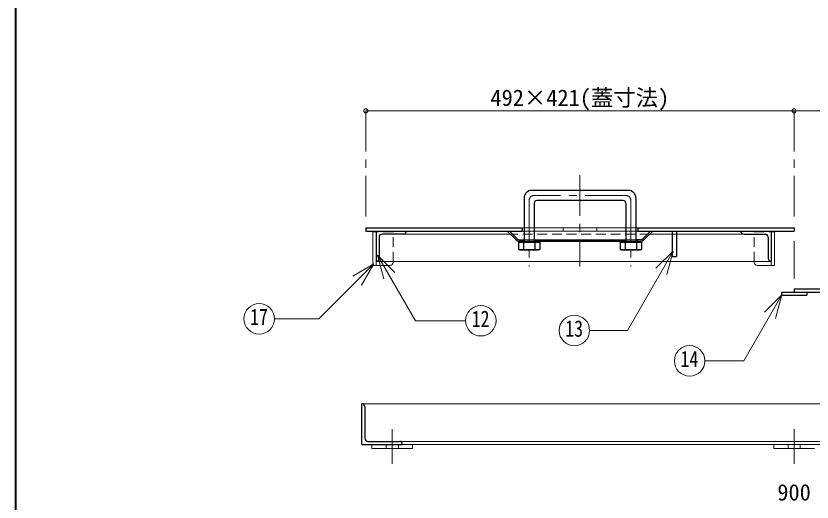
# Model space of a CAD drawing. Units: millimetres at full size, sheet at 1:8; details may follow other scales. Extents: x -1701 to 1539, y -1061 to 1187.
# Drawn here: x -1701 to -918, y -78 to 400 of the extents above; entities that cross this region are included whole.
import ezdxf
from ezdxf.enums import TextEntityAlignment as Align

# ---------------------------------------------------------------- set-up
doc = ezdxf.new("R2010")
doc.units = ezdxf.units.MM
doc.header["$LTSCALE"] = 8
doc.header["$PDMODE"] = 32
doc.header["$PDSIZE"] = 4
doc.linetypes.add('CHAIN1', pattern=[8, 5, -1, 1, -1])
doc.linetypes.add('DASHED1', pattern=[1.8, 1.2, -0.6])
doc.layers.add('0-0_ﾚｲﾔ1', color=4, linetype='Continuous', lineweight=9)
doc.styles.add('ＭＳ ゴシック', font='')
doc.styles.get('ＭＳ ゴシック').set_extended_font_data('MS Gothic')

msp = doc.modelspace()

# ---------------------------------------------------------------- linework, layer by layer
at = {"layer": '0-0_ﾚｲﾔ1', "color": 1, "lineweight": 40}
msp.add_line((-1700.972, -1060.763), (-1700.972, 1187.237), dxfattribs=at)
at = {"layer": '0-0_ﾚｲﾔ1'}
for p, q in [((-1356.972, 306.237), (-935.972, 306.237)), ((-514.972, 306.237), (-935.972, 306.237)), ((-1163.056, 191.237), (-1129.889, 191.237)), ((-1163.056, 188.037), (-1129.889, 188.037)), ((-1214.972, 185.037), (-1319.972, 185.037)), ((-1055.972, 185.037), (-1077.972, 185.037)), ((-985.472, 185.037), (-1051.472, 185.037)), ((-1346.972, 158.037), (-958.472, 158.037)), ((-1330.172, 157.237), (-1330.172, 158.037)), ((-975.272, 157.237), (-975.272, 158.037)), ((-1333.172, 154.237), (-1346.972, 154.237)), ((-972.272, 154.237), (-958.472, 154.237)), ((-1350.972, -25.763), (-1350.972, -21.763)), ((-1310.972, -25.763), (-1310.972, -21.763)), ((-955.972, -25.763), (-955.972, -21.763)), ((-1350.972, -25.763), (-1310.972, -25.763)), ((-955.972, -25.763), (-915.972, -25.763))]:
    msp.add_line(p, q, dxfattribs=at)
at = {"layer": '0-0_ﾚｲﾔ1', "linetype": 'CHAIN1'}
for p, q in [((-1356.972, 306.237), (-1356.972, 201.237)), ((-935.972, 306.237), (-935.972, 201.237)), ((-1146.472, 243.037), (-1146.472, 153.037)), ((-1101.472, 223.037), (-1191.472, 223.037)), ((-1196.472, 218.037), (-1196.472, 153.037)), ((-1096.472, 218.037), (-1096.472, 153.037)), ((-935.972, 178.037), (-935.972, 141.237)), ((-1330.972, -40.763), (-1330.972, -6.763)), ((-935.972, -40.763), (-935.972, -6.763))]:
    msp.add_line(p, q, dxfattribs=at)
at = {"layer": '0-0_ﾚｲﾔ1', "color": 5, "lineweight": 25}
for p, q in [((-1098.972, 228.037), (-1193.972, 228.037)), ((-1201.472, 220.537), (-1201.472, 177.537)), ((-1091.472, 220.537), (-1091.472, 177.537)), ((-1191.472, 215.537), (-1191.472, 177.537)), ((-1103.972, 218.037), (-1188.972, 218.037)), ((-1101.472, 215.537), (-1101.472, 177.537)), ((-1356.972, 191.237), (-1356.972, 188.037)), ((-1356.972, 188.037), (-1203.472, 188.037)), ((-1346.972, 188.037), (-1346.972, 158.037)), ((-1208.851, 178.915), (-1217.972, 188.037)), ((-1208.23, 180.415), (-1215.851, 188.037)), ((-1089.472, 191.237), (-935.972, 191.237)), ((-1084.715, 180.415), (-1077.094, 188.037)), ((-1084.094, 178.915), (-1074.972, 188.037)), ((-1055.972, 188.037), (-1055.972, 163.037)), ((-1051.472, 188.037), (-1051.472, 163.037)), ((-958.472, 188.037), (-958.472, 158.037)), ((-935.972, 191.237), (-935.972, 188.037)), ((-1343.972, 182.037), (-1343.972, 161.037)), ((-1319.972, 185.037), (-1340.972, 185.037)), ((-985.472, 185.037), (-964.472, 185.037)), ((-961.472, 182.037), (-961.472, 161.037)), ((-1206.972, 177.037), (-1205.472, 177.537)), ((-1206.972, 177.037), (-1185.972, 177.037)), ((-1206.972, 177.037), (-1206.972, 170.037)), ((-1206.73, 178.037), (-1202.472, 178.037)), ((-1205.472, 177.537), (-1187.472, 177.537)), ((-1201.972, 177.037), (-1201.972, 170.037)), ((-1190.972, 177.037), (-1190.972, 170.037)), ((-1190.472, 179.537), (-1102.472, 179.537)), ((-1106.972, 177.037), (-1105.472, 177.537)), ((-1106.972, 177.037), (-1085.972, 177.037)), ((-1105.472, 177.537), (-1087.472, 177.537)), ((-1102.472, 179.537), (-1102.472, 178.037)), ((-1101.972, 177.037), (-1101.972, 170.037)), ((-1096.472, 177.537), (-1090.972, 177.037)), ((-1090.972, 177.037), (-1087.472, 177.537)), ((-1206.972, 170.037), (-1185.972, 170.037)), ((-1206.972, 170.037), (-1205.472, 169.537)), ((-1205.472, 169.537), (-1201.972, 170.037)), ((-1205.472, 169.537), (-1187.472, 169.537)), ((-1201.972, 170.037), (-1196.472, 169.537)), ((-1196.472, 169.537), (-1190.972, 170.037)), ((-1190.972, 170.037), (-1187.472, 169.537)), ((-1106.972, 170.037), (-1085.972, 170.037)), ((-1105.472, 169.537), (-1087.472, 169.537)), ((-1085.972, 170.037), (-1087.472, 169.537)), ((-1055.972, 163.037), (-1051.472, 163.037)), ((-948.472, 128.037), (-948.472, 124.837)), ((-948.472, 128.037), (-782.472, 128.037)), ((-935.972, 131.237), (-935.972, 128.037)), ((-935.972, 131.237), (-782.472, 131.237)), ((-923.472, 128.037), (-923.472, 124.837)), ((-948.472, 124.837), (-923.472, 124.837)), ((-1360.972, -21.763), (-1360.972, 18.237)), ((-1357.972, 15.237), (-1357.972, -15.763)), ((-1360.972, -21.763), (-1320.972, -21.763)), ((-1354.972, -18.763), (-1323.972, -18.763))]:
    msp.add_line(p, q, dxfattribs=at)
at = {"layer": '0-0_ﾚｲﾔ1', "color": 7, "lineweight": 18}
for p, q in [((-1201.472, 191.237), (-1203.472, 191.237)), ((-1203.472, 188.037), (-1201.472, 188.037)), ((-1163.056, 191.237), (-1191.472, 191.237)), ((-1191.472, 188.037), (-1163.056, 188.037)), ((-1163.056, 191.237), (-1163.056, 188.037)), ((-1129.889, 191.237), (-1129.889, 188.037)), ((-1101.472, 191.237), (-1129.889, 191.237)), ((-1129.889, 188.037), (-1101.472, 188.037)), ((-1089.472, 191.237), (-1091.472, 191.237)), ((-1091.472, 188.037), (-1089.472, 188.037)), ((-1350.172, 187.237), (-1346.972, 187.237)), ((-1350.172, 187.237), (-1350.172, 154.237)), ((-955.272, 187.237), (-958.472, 187.237)), ((-955.272, 187.237), (-955.272, 154.237)), ((-1202.472, 179.537), (-1201.472, 179.537)), ((-1202.472, 178.037), (-1201.472, 178.037)), ((-1191.472, 179.537), (-1190.472, 179.537)), ((-1191.472, 178.037), (-1190.472, 178.037)), ((-1102.472, 179.537), (-1101.472, 179.537)), ((-1102.472, 178.037), (-1101.472, 178.037)), ((-1091.472, 179.537), (-1090.472, 179.537)), ((-1091.472, 178.037), (-1090.472, 178.037)), ((-1054.793, 168.389), (-1099.889, 90.28)), ((-1054.793, 168.389), (-1071.764, 151.418)), ((-1054.793, 168.389), (-1061.005, 145.207)), ((-1346.972, 158.037), (-1346.972, 154.237)), ((-1345.403, 164.346), (-1339.192, 141.164)), ((-1345.403, 164.346), (-1328.433, 147.376)), ((-1345.403, 164.346), (-1308.17, 99.857)), ((-958.472, 158.037), (-958.472, 154.237)), ((-1349.109, 155.667), (-1403.057, 101.719)), ((-1349.109, 155.667), (-1369.894, 143.667)), ((-1349.109, 155.667), (-1361.109, 134.882)), ((-1350.172, 154.237), (-1346.972, 154.237)), ((-955.272, 154.237), (-958.472, 154.237)), ((-947.995, 125.351), (-985.522, 60.353)), ((-947.995, 125.351), (-964.966, 108.381)), ((-947.995, 125.351), (-954.207, 102.169)), ((-1446.811, 101.719), (-1403.057, 101.719)), ((-1258.942, 99.857), (-1308.17, 99.857)), ((-1137.015, 90.28), (-1099.889, 90.28)), ((-1023.686, 60.353), (-985.522, 60.353)), ((-510.972, 18.237), (-1360.972, 18.237)), ((-1323.972, -18.763), (-547.972, -18.763)), ((-1320.972, -21.763), (-550.972, -21.763))]:
    msp.add_line(p, q, dxfattribs=at)
at = {"layer": '0-0_ﾚｲﾔ1', "linetype": 'DASHED1'}
for p, q in [((-1201.472, 191.237), (-1191.472, 191.237)), ((-1201.472, 188.037), (-1191.472, 188.037)), ((-1101.472, 191.237), (-1091.472, 191.237)), ((-1101.472, 188.037), (-1091.472, 188.037)), ((-1330.172, 187.237), (-1346.972, 187.237)), ((-1330.172, 158.037), (-1330.172, 187.237)), ((-1077.972, 185.037), (-1214.972, 185.037)), ((-1055.972, 185.037), (-1051.472, 185.037)), ((-975.272, 187.237), (-958.472, 187.237)), ((-975.272, 158.037), (-975.272, 187.237)), ((-1201.472, 179.537), (-1191.472, 179.537)), ((-1201.472, 178.037), (-1191.472, 178.037)), ((-1101.472, 179.537), (-1091.472, 179.537)), ((-1101.472, 178.037), (-1091.472, 178.037)), ((-1336.972, -25.763), (-1336.972, -21.763)), ((-1324.972, -25.763), (-1324.972, -21.763)), ((-941.972, -25.763), (-941.972, -21.763)), ((-929.972, -25.763), (-929.972, -21.763))]:
    msp.add_line(p, q, dxfattribs=at)
at = {"layer": '0-0_ﾚｲﾔ1', "color": 5, "lineweight": 25}
for points in [[(-1356.972, 191.237), (-1203.472, 191.237), (-1203.472, 188.037)], [(-1089.472, 191.237), (-1089.472, 188.037), (-935.972, 188.037)], [(-1206.109, 179.537), (-1202.472, 179.537), (-1202.472, 178.037)], [(-1205.472, 177.537), (-1201.972, 177.037), (-1196.472, 177.537)], [(-1196.472, 177.537), (-1190.972, 177.037), (-1187.472, 177.537)], [(-1190.472, 179.537), (-1190.472, 178.037), (-1102.472, 178.037)], [(-1187.472, 177.537), (-1185.972, 177.037), (-1185.972, 170.037), (-1187.472, 169.537)], [(-1106.972, 177.037), (-1106.972, 170.037), (-1105.472, 169.537), (-1101.972, 170.037)], [(-1105.472, 177.537), (-1101.972, 177.037), (-1096.472, 177.537)], [(-1090.972, 177.037), (-1090.972, 170.037), (-1087.472, 169.537)], [(-1086.836, 179.537), (-1090.472, 179.537), (-1090.472, 178.037), (-1086.215, 178.037)], [(-1087.472, 177.537), (-1085.972, 177.037), (-1085.972, 170.037)], [(-1101.972, 170.037), (-1096.472, 169.537), (-1090.972, 170.037)]]:
    msp.add_lwpolyline(points, dxfattribs=at)
at = {"layer": '0-0_ﾚｲﾔ1', "color": 7, "lineweight": 18}
for centre in [(-1461.811, 101.719), (-1243.942, 99.857), (-1152.015, 90.28), (-1038.686, 60.353)]:
    msp.add_circle(centre, 15, dxfattribs=at)
at = {"layer": '0-0_ﾚｲﾔ1', "color": 5, "lineweight": 25}
for centre, radius, start, end in [((-1193.972, 220.537), 7.5, 90, 180), ((-1098.972, 220.537), 7.5, 0, 90), ((-1188.972, 215.537), 2.5, 90, 180), ((-1103.972, 215.537), 2.5, 0, 90), ((-1319.972, 188.037), 3, 270, 0), ((-985.472, 188.037), 3, 180, 270), ((-1340.972, 182.037), 3, 90, 180), ((-1206.109, 182.537), 3, 225, 270), ((-1086.836, 182.537), 3, 270, 315), ((-964.472, 182.037), 3, 0, 90), ((-1206.73, 181.037), 3, 225, 270), ((-1086.215, 181.037), 3, 270, 315), ((-1346.972, 161.037), 3, 270, 0), ((-958.472, 161.037), 3, 180, 270), ((-1360.972, 15.237), 3, 0, 90), ((-1354.972, -15.763), 3, 180, 270), ((-1323.972, -21.763), 3, 0, 90)]:
    msp.add_arc(centre, radius, start, end, dxfattribs=at)
at = {"layer": '0-0_ﾚｲﾔ1', "linetype": 'CHAIN1'}
for centre, start, end in [((-1191.472, 218.037), 90, 180), ((-1101.472, 218.037), 0, 90)]:
    msp.add_arc(centre, 5, start, end, dxfattribs=at)
at = {"layer": '0-0_ﾚｲﾔ1'}
for centre, start, end in [((-1333.172, 157.237), 270, 0), ((-972.272, 157.237), 180, 270)]:
    msp.add_arc(centre, 3, start, end, dxfattribs=at)
at = {"layer": '0-0_ﾚｲﾔ1', "color": 1}
for p in [(-1356.972, 306.237), (-935.972, 306.237)]:
    msp.add_point(p, dxfattribs=at)

# ---------------------------------------------------------------- texts
at = {"layer": '0-0_ﾚｲﾔ1', "color": 7, "style": 'ＭＳ ゴシック'}
for s, p in [('492×421(蓋寸法)', (-1234.472, 306.237)), ('900', (-952.472, -81.763))]:
    msp.add_text(s, height=16.13, dxfattribs=at).set_placement(p, align=Align.BOTTOM_LEFT)
at = {"layer": '0-0_ﾚｲﾔ1', "color": 7, "style": 'ＭＳ ゴシック', "width": 0.8}
for s, p in [('17', (-1470.811, 90.719)), ('12', (-1252.942, 88.857)), ('13', (-1161.015, 79.28)), ('14', (-1047.686, 49.353))]:
    msp.add_text(s, height=16.13, dxfattribs=at).set_placement(p, align=Align.BOTTOM_LEFT)

doc.saveas('drawing.dxf')
